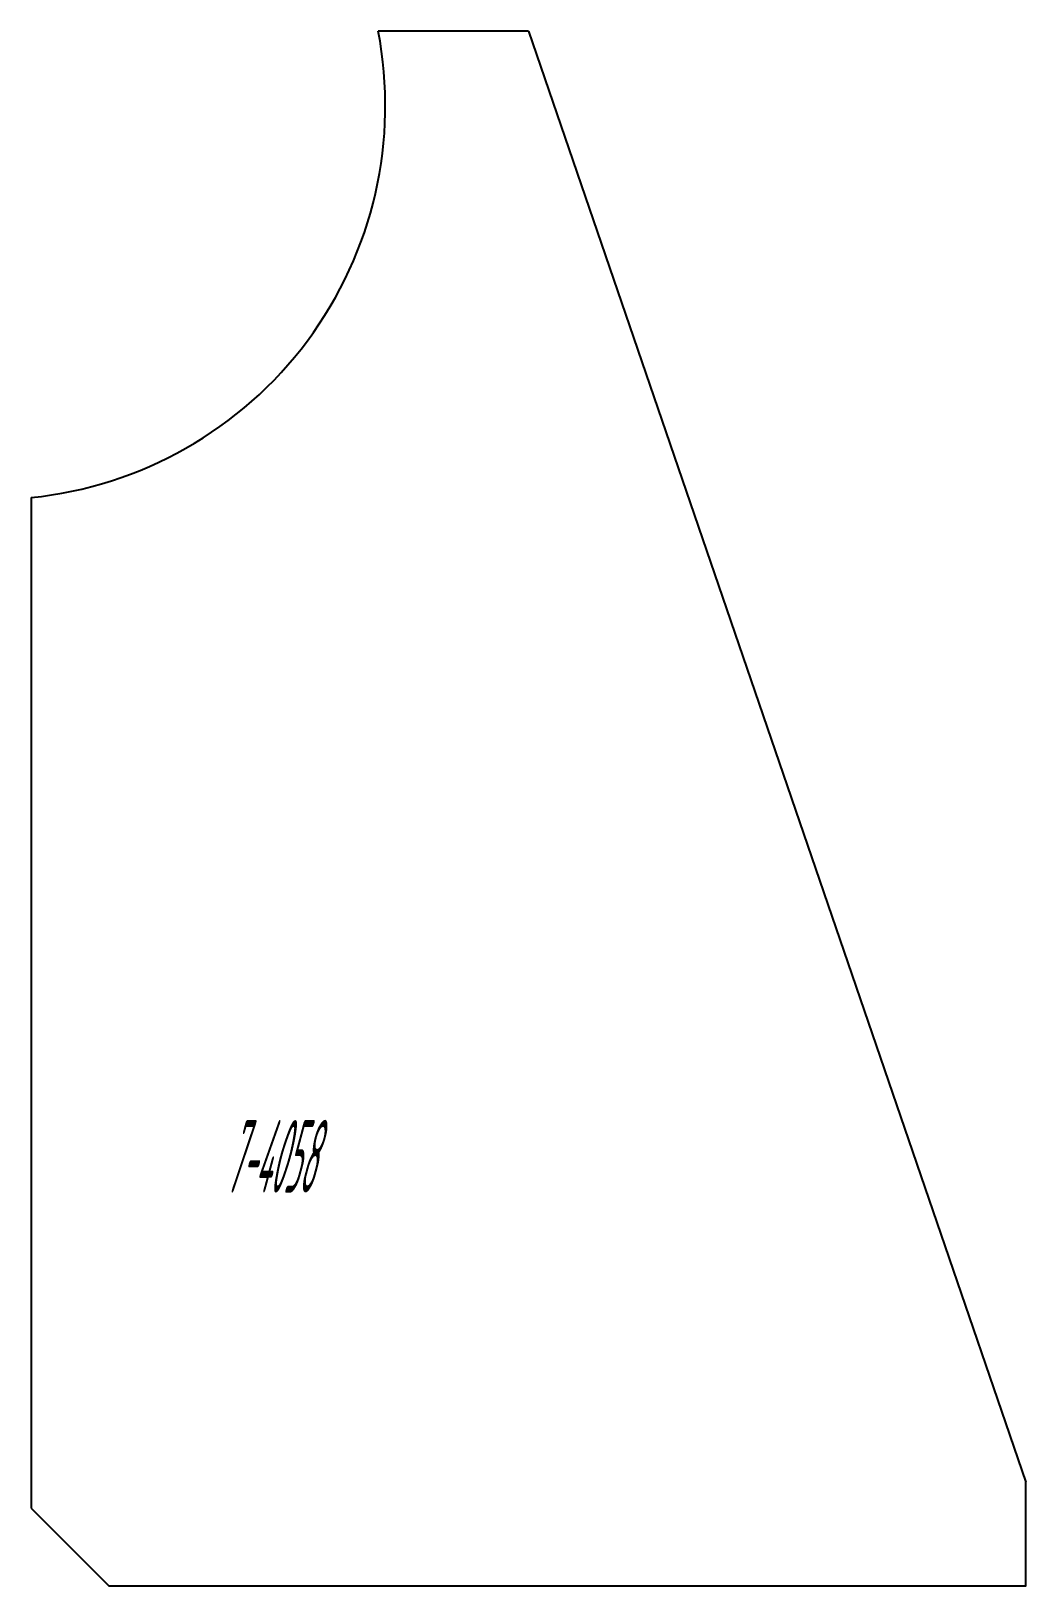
# Model space of a CAD drawing. Header units: millimetres. Extents: x 0 to 192, y 0 to 300.
import ezdxf

# ---------------------------------------------------------------- set-up
doc = ezdxf.new("R2010")
doc.units = ezdxf.units.MM
doc.linetypes.add('K5LT_THIN', pattern=[0])
doc.styles.add('KTEXTSTYLE', font='GOST_AU.SHX', dxfattribs={"width": 0.35, "height": 5})

msp = doc.modelspace()

# ---------------------------------------------------------------- linework, layer by layer
at = {"color": 7, "linetype": 'K5LT_THIN', "true_color": 0xffffff}
for p, q in [((96, 300), (192, 20)), ((0, 15), (15, 0))]:
    msp.add_line(p, q, dxfattribs=at)
for points in [[(96, 300), (67, 300)], [(0, 210), (0, 15)], [(15, 0), (192, 0), (192, 20)]]:
    msp.add_lwpolyline(points, dxfattribs=at)
msp.add_arc((-7.63, 285.62), 76, 275.7592, 10.9095, dxfattribs=at)

# ---------------------------------------------------------------- texts
at = {"color": 7, "insert": (37.47, 89.89), "char_height": 14, "attachment_point": 1, "style": 'KTEXTSTYLE'}
msp.add_mtext('\\H3.5;\\W0.350;\\Q15;\\Q15;\\H14.00;7-4058', dxfattribs=at)

doc.saveas('drawing.dxf')
